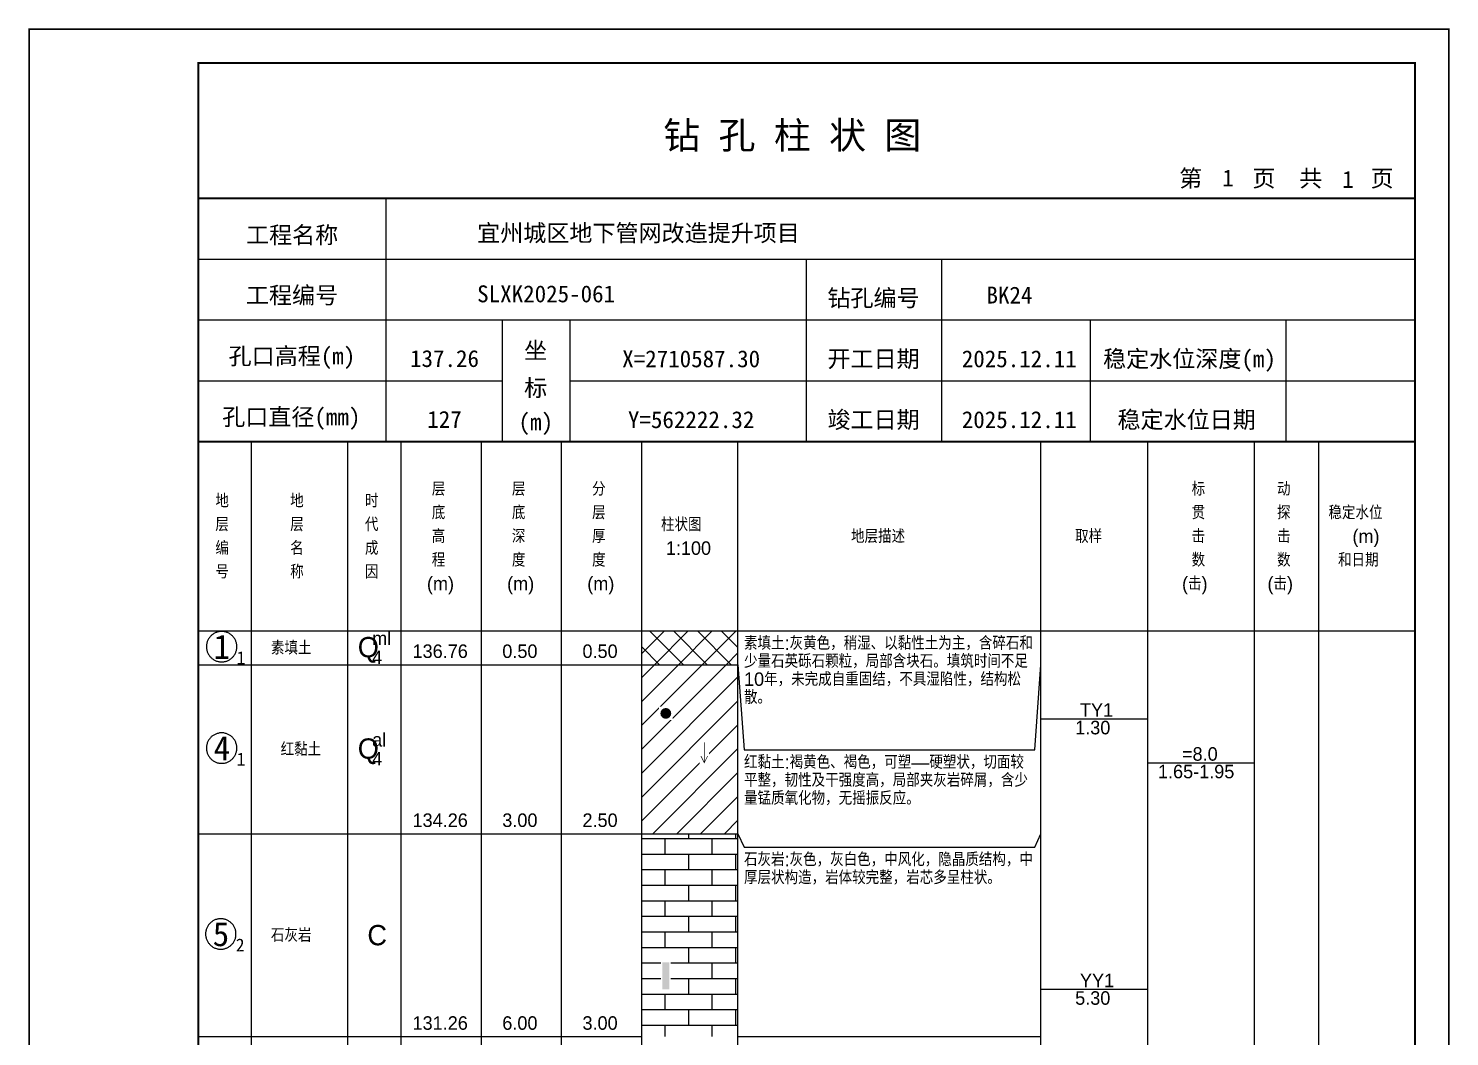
# Model space of a CAD drawing. Header units: millimetres. Extents: x 12489 to 89920, y 4630 to 4927.
# Drawn here: x 17549.3 to 17759.6, y 4777.7 to 4926.8 of the extents above; entities that cross this region are included whole.
import ezdxf
from ezdxf.enums import TextEntityAlignment as Align

# ---------------------------------------------------------------- set-up
doc = ezdxf.new("R2010")
doc.units = ezdxf.units.MM
doc.layers.add('GICAD_QUYANG', color=7, linetype='Continuous')
doc.layers.add('ZZT_TC', color=7, linetype='Continuous')
doc.styles.add('成果图图块', font='', dxfattribs={"height": 2.5})
doc.styles.add('成果图模板', font='')
doc.styles.add('成果图模板标题', font='simhei.ttf')
doc.styles.add('成果图表体', font='Comfont.shx', dxfattribs={"height": 2, "bigfont": 'Hztxt12a.shx'})
doc.styles.get('成果图图块').set_extended_font_data('FangSong_GB2312')
doc.styles.get('成果图模板').set_extended_font_data('FangSong_GB2312')

# ---------------------------------------------------------------- blocks, each defined once
blk = doc.blocks.new('DCBH-1-1-952', base_point=(0.3, -0.11))
at = {"layer": 'ZZT_TC', "color": 7}
blk.add_polyline3d([(-0.19, 2.31, 0), (-0.3, 2.31, 0), (-0.41, 2.3, 0), (-0.52, 2.29, 0), (-0.63, 2.27, 0), (-0.73, 2.24, 0), (-0.84, 2.21, 0), (-0.95, 2.18, 0), (-1.05, 2.14, 0), (-1.15, 2.09, 0), (-1.25, 2.04, 0), (-1.35, 1.99, 0), (-1.44, 1.93, 0), (-1.53, 1.87, 0), (-1.62, 1.8, 0), (-1.7, 1.73, 0), (-1.78, 1.65, 0), (-1.86, 1.57, 0), (-1.93, 1.49, 0), (-2, 1.4, 0), (-2.06, 1.31, 0), (-2.12, 1.22, 0), (-2.17, 1.12, 0), (-2.22, 1.02, 0), (-2.27, 0.92, 0), (-2.31, 0.82, 0), (-2.34, 0.71, 0), (-2.37, 0.61, 0), (-2.4, 0.5, 0), (-2.41, 0.39, 0), (-2.43, 0.28, 0), (-2.44, 0.17, 0), (-2.44, 0.06, 0), (-2.44, -0.05, 0), (-2.43, -0.16, 0), (-2.41, -0.27, 0), (-2.4, -0.38, 0), (-2.37, -0.49, 0), (-2.34, -0.6, 0), (-2.31, -0.7, 0), (-2.27, -0.8, 0), (-2.22, -0.9, 0), (-2.17, -1, 0), (-2.12, -1.1, 0), (-2.06, -1.19, 0), (-2, -1.28, 0), (-1.93, -1.37, 0), (-1.86, -1.45, 0), (-1.78, -1.53, 0), (-1.7, -1.61, 0), (-1.62, -1.68, 0), (-1.53, -1.75, 0), (-1.44, -1.81, 0), (-1.35, -1.87, 0), (-1.25, -1.93, 0), (-1.15, -1.98, 0), (-1.05, -2.02, 0), (-0.95, -2.06, 0), (-0.84, -2.1, 0), (-0.73, -2.13, 0), (-0.63, -2.15, 0), (-0.52, -2.17, 0), (-0.41, -2.18, 0), (-0.3, -2.19, 0), (-0.19, -2.19, 0), (-0.08, -2.19, 0), (0.03, -2.18, 0), (0.14, -2.17, 0), (0.25, -2.15, 0), (0.36, -2.13, 0), (0.47, -2.1, 0), (0.57, -2.06, 0), (0.67, -2.02, 0), (0.77, -1.98, 0), (0.87, -1.93, 0), (0.97, -1.87, 0), (1.06, -1.81, 0), (1.15, -1.75, 0), (1.24, -1.68, 0), (1.32, -1.61, 0), (1.4, -1.53, 0), (1.48, -1.45, 0), (1.55, -1.37, 0), (1.62, -1.28, 0), (1.68, -1.19, 0), (1.74, -1.1, 0), (1.8, -1, 0), (1.85, -0.9, 0), (1.89, -0.8, 0), (1.93, -0.7, 0), (1.97, -0.6, 0), (2, -0.49, 0), (2.02, -0.38, 0), (2.04, -0.27, 0), (2.05, -0.16, 0), (2.06, -0.05, 0), (2.06, 0.06, 0), (2.06, 0.17, 0), (2.05, 0.28, 0), (2.04, 0.39, 0), (2.02, 0.5, 0), (2, 0.61, 0), (1.97, 0.71, 0), (1.93, 0.82, 0), (1.89, 0.92, 0), (1.85, 1.02, 0), (1.8, 1.12, 0), (1.74, 1.22, 0), (1.68, 1.31, 0), (1.62, 1.4, 0), (1.55, 1.49, 0), (1.48, 1.57, 0), (1.4, 1.65, 0), (1.32, 1.73, 0), (1.24, 1.8, 0), (1.15, 1.87, 0), (1.06, 1.93, 0), (0.97, 1.99, 0), (0.87, 2.04, 0), (0.77, 2.09, 0), (0.67, 2.14, 0), (0.57, 2.18, 0), (0.47, 2.21, 0), (0.36, 2.24, 0), (0.25, 2.27, 0), (0.14, 2.29, 0), (0.03, 2.3, 0), (-0.08, 2.31, 0), (-0.19, 2.31, 0)], dxfattribs=at)
at = {"style": '成果图图块'}
blk.add_text('1', height=3.57, dxfattribs=at).set_placement((-0.16, -1.74), align=Align.CENTER)
blk.add_text('1', height=1.91, dxfattribs=at).set_placement((2.03, -2.53))
blk = doc.blocks.new('DCBH-1-1-953', base_point=(0.3, -0.11))
at = {"layer": 'ZZT_TC', "color": 7}
blk.add_polyline3d([(-0.19, 2.31, 0), (-0.3, 2.31, 0), (-0.41, 2.3, 0), (-0.52, 2.29, 0), (-0.63, 2.27, 0), (-0.73, 2.24, 0), (-0.84, 2.21, 0), (-0.95, 2.18, 0), (-1.05, 2.14, 0), (-1.15, 2.09, 0), (-1.25, 2.04, 0), (-1.35, 1.99, 0), (-1.44, 1.93, 0), (-1.53, 1.87, 0), (-1.62, 1.8, 0), (-1.7, 1.73, 0), (-1.78, 1.65, 0), (-1.86, 1.57, 0), (-1.93, 1.49, 0), (-2, 1.4, 0), (-2.06, 1.31, 0), (-2.12, 1.22, 0), (-2.17, 1.12, 0), (-2.22, 1.02, 0), (-2.27, 0.92, 0), (-2.31, 0.82, 0), (-2.34, 0.71, 0), (-2.37, 0.61, 0), (-2.4, 0.5, 0), (-2.41, 0.39, 0), (-2.43, 0.28, 0), (-2.44, 0.17, 0), (-2.44, 0.06, 0), (-2.44, -0.05, 0), (-2.43, -0.16, 0), (-2.41, -0.27, 0), (-2.4, -0.38, 0), (-2.37, -0.49, 0), (-2.34, -0.6, 0), (-2.31, -0.7, 0), (-2.27, -0.8, 0), (-2.22, -0.9, 0), (-2.17, -1, 0), (-2.12, -1.1, 0), (-2.06, -1.19, 0), (-2, -1.28, 0), (-1.93, -1.37, 0), (-1.86, -1.45, 0), (-1.78, -1.53, 0), (-1.7, -1.61, 0), (-1.62, -1.68, 0), (-1.53, -1.75, 0), (-1.44, -1.81, 0), (-1.35, -1.87, 0), (-1.25, -1.93, 0), (-1.15, -1.98, 0), (-1.05, -2.02, 0), (-0.95, -2.06, 0), (-0.84, -2.1, 0), (-0.73, -2.13, 0), (-0.63, -2.15, 0), (-0.52, -2.17, 0), (-0.41, -2.18, 0), (-0.3, -2.19, 0), (-0.19, -2.19, 0), (-0.08, -2.19, 0), (0.03, -2.18, 0), (0.14, -2.17, 0), (0.25, -2.15, 0), (0.36, -2.13, 0), (0.47, -2.1, 0), (0.57, -2.06, 0), (0.67, -2.02, 0), (0.77, -1.98, 0), (0.87, -1.93, 0), (0.97, -1.87, 0), (1.06, -1.81, 0), (1.15, -1.75, 0), (1.24, -1.68, 0), (1.32, -1.61, 0), (1.4, -1.53, 0), (1.48, -1.45, 0), (1.55, -1.37, 0), (1.62, -1.28, 0), (1.68, -1.19, 0), (1.74, -1.1, 0), (1.8, -1, 0), (1.85, -0.9, 0), (1.89, -0.8, 0), (1.93, -0.7, 0), (1.97, -0.6, 0), (2, -0.49, 0), (2.02, -0.38, 0), (2.04, -0.27, 0), (2.05, -0.16, 0), (2.06, -0.05, 0), (2.06, 0.06, 0), (2.06, 0.17, 0), (2.05, 0.28, 0), (2.04, 0.39, 0), (2.02, 0.5, 0), (2, 0.61, 0), (1.97, 0.71, 0), (1.93, 0.82, 0), (1.89, 0.92, 0), (1.85, 1.02, 0), (1.8, 1.12, 0), (1.74, 1.22, 0), (1.68, 1.31, 0), (1.62, 1.4, 0), (1.55, 1.49, 0), (1.48, 1.57, 0), (1.4, 1.65, 0), (1.32, 1.73, 0), (1.24, 1.8, 0), (1.15, 1.87, 0), (1.06, 1.93, 0), (0.97, 1.99, 0), (0.87, 2.04, 0), (0.77, 2.09, 0), (0.67, 2.14, 0), (0.57, 2.18, 0), (0.47, 2.21, 0), (0.36, 2.24, 0), (0.25, 2.27, 0), (0.14, 2.29, 0), (0.03, 2.3, 0), (-0.08, 2.31, 0), (-0.19, 2.31, 0)], dxfattribs=at)
at = {"style": '成果图图块'}
blk.add_text('4', height=3.57, dxfattribs=at).set_placement((-0.16, -1.74), align=Align.CENTER)
blk.add_text('1', height=1.91, dxfattribs=at).set_placement((2.03, -2.53))
blk = doc.blocks.new('DCBH-1-1-954', base_point=(0.43, -0.11))
at = {"layer": 'ZZT_TC', "color": 7}
blk.add_polyline3d([(-0.19, 2.31, 0), (-0.3, 2.31, 0), (-0.41, 2.3, 0), (-0.52, 2.29, 0), (-0.63, 2.27, 0), (-0.73, 2.24, 0), (-0.84, 2.21, 0), (-0.95, 2.18, 0), (-1.05, 2.14, 0), (-1.15, 2.09, 0), (-1.25, 2.04, 0), (-1.35, 1.99, 0), (-1.44, 1.93, 0), (-1.53, 1.87, 0), (-1.62, 1.8, 0), (-1.7, 1.73, 0), (-1.78, 1.65, 0), (-1.86, 1.57, 0), (-1.93, 1.49, 0), (-2, 1.4, 0), (-2.06, 1.31, 0), (-2.12, 1.22, 0), (-2.17, 1.12, 0), (-2.22, 1.02, 0), (-2.27, 0.92, 0), (-2.31, 0.82, 0), (-2.34, 0.71, 0), (-2.37, 0.61, 0), (-2.4, 0.5, 0), (-2.41, 0.39, 0), (-2.43, 0.28, 0), (-2.44, 0.17, 0), (-2.44, 0.06, 0), (-2.44, -0.05, 0), (-2.43, -0.16, 0), (-2.41, -0.27, 0), (-2.4, -0.38, 0), (-2.37, -0.49, 0), (-2.34, -0.6, 0), (-2.31, -0.7, 0), (-2.27, -0.8, 0), (-2.22, -0.9, 0), (-2.17, -1, 0), (-2.12, -1.1, 0), (-2.06, -1.19, 0), (-2, -1.28, 0), (-1.93, -1.37, 0), (-1.86, -1.45, 0), (-1.78, -1.53, 0), (-1.7, -1.61, 0), (-1.62, -1.68, 0), (-1.53, -1.75, 0), (-1.44, -1.81, 0), (-1.35, -1.87, 0), (-1.25, -1.93, 0), (-1.15, -1.98, 0), (-1.05, -2.02, 0), (-0.95, -2.06, 0), (-0.84, -2.1, 0), (-0.73, -2.13, 0), (-0.63, -2.15, 0), (-0.52, -2.17, 0), (-0.41, -2.18, 0), (-0.3, -2.19, 0), (-0.19, -2.19, 0), (-0.08, -2.19, 0), (0.03, -2.18, 0), (0.14, -2.17, 0), (0.25, -2.15, 0), (0.36, -2.13, 0), (0.47, -2.1, 0), (0.57, -2.06, 0), (0.67, -2.02, 0), (0.77, -1.98, 0), (0.87, -1.93, 0), (0.97, -1.87, 0), (1.06, -1.81, 0), (1.15, -1.75, 0), (1.24, -1.68, 0), (1.32, -1.61, 0), (1.4, -1.53, 0), (1.48, -1.45, 0), (1.55, -1.37, 0), (1.62, -1.28, 0), (1.68, -1.19, 0), (1.74, -1.1, 0), (1.8, -1, 0), (1.85, -0.9, 0), (1.89, -0.8, 0), (1.93, -0.7, 0), (1.97, -0.6, 0), (2, -0.49, 0), (2.02, -0.38, 0), (2.04, -0.27, 0), (2.05, -0.16, 0), (2.06, -0.05, 0), (2.06, 0.06, 0), (2.06, 0.17, 0), (2.05, 0.28, 0), (2.04, 0.39, 0), (2.02, 0.5, 0), (2, 0.61, 0), (1.97, 0.71, 0), (1.93, 0.82, 0), (1.89, 0.92, 0), (1.85, 1.02, 0), (1.8, 1.12, 0), (1.74, 1.22, 0), (1.68, 1.31, 0), (1.62, 1.4, 0), (1.55, 1.49, 0), (1.48, 1.57, 0), (1.4, 1.65, 0), (1.32, 1.73, 0), (1.24, 1.8, 0), (1.15, 1.87, 0), (1.06, 1.93, 0), (0.97, 1.99, 0), (0.87, 2.04, 0), (0.77, 2.09, 0), (0.67, 2.14, 0), (0.57, 2.18, 0), (0.47, 2.21, 0), (0.36, 2.24, 0), (0.25, 2.27, 0), (0.14, 2.29, 0), (0.03, 2.3, 0), (-0.08, 2.31, 0), (-0.19, 2.31, 0)], dxfattribs=at)
at = {"style": '成果图图块'}
blk.add_text('5', height=3.57, dxfattribs=at).set_placement((-0.16, -1.74), align=Align.CENTER)
blk.add_text('2', height=1.91, dxfattribs=at).set_placement((2.03, -2.53))
blk = doc.blocks.new('gkqy1.dwg', base_point=(0.8, 0))
blk.add_wipeout([(-0.2, -0.2), (1.8, -0.2), (1.8, 1.8), (-0.2, 1.8)])
at = {"layer": 'GICAD_QUYANG'}
h = blk.add_hatch(color=7, dxfattribs=at)
edge = h.paths.add_edge_path()
edge.add_arc((0.8, 0.8), 0.8, 0, 360)
blk = doc.blocks.new('gkqy3.dwg', base_point=(0, -2))
blk.add_wipeout([(-0.7, -2.2), (0.7, -2.2), (0.7, 2.2), (-0.7, 2.2)])
at = {"color": 7}
blk.add_solid([(-0.5, -2), (0.5, -2), (-0.5, 2), (0.5, 2)], dxfattribs=at)
blk = doc.blocks.new('zztSLbg.dwg', base_point=(0.5, 0))
blk.add_wipeout([(-0.2, -0.2), (1.2, -0.2), (1.2, 3.2), (-0.2, 3.2)])
at = {"color": 7, "const_width": 0.1}
for points in [[(0.5, 3), (0.5, 0)], [(0, 1), (0.5, 0), (1, 1)]]:
    blk.add_lwpolyline(points, dxfattribs=at)
blk = doc.blocks.new('钻孔柱状图路桥昇龙制图梁世成校核莫家里.dwg24', base_point=(25, 236))
for p, q in [((52.82, 236), (52.82, 272)), ((25, 263), (205, 263)), ((115, 236), (115, 263)), ((135, 236), (135, 263)), ((25, 254), (205, 254)), ((70, 236), (70, 254)), ((80, 236), (80, 254)), ((157, 236), (157, 254)), ((185.95, 236), (185.95, 254)), ((25, 245), (70, 245)), ((80, 245), (205, 245))]:
    blk.add_line(p, q)
for points, const_width in [([(0, 0), (210, 0), (210, 297), (0, 297)], 0.25), ([(25, 5), (205, 5), (205, 292), (25, 292)], 0.3)]:
    blk.add_lwpolyline(points, close=True, dxfattribs=dict(const_width=const_width))
at = {"const_width": 0.3}
for points in [[(25, 272), (205, 272)], [(25, 236), (205, 236)]]:
    blk.add_lwpolyline(points, dxfattribs=at)
for s, height, style, p in [('钻 孔 柱 状 图', 4, '成果图模板标题', (93.8, 279.31)), ('第', 2.5, '成果图模板', (170.12, 273.7)), ('页', 2.5, '成果图模板', (180.96, 273.7)), ('共', 2.5, '成果图模板', (187.88, 273.7)), ('页', 2.5, '成果图模板', (198.44, 273.7)), ('工程名称', 2.5, '成果图模板', (32.07, 265.32)), ('宜州城区地下管网改造提升项目', 2.5, '成果图模板', (66.26, 265.61)), ('工程编号', 2.5, '成果图模板', (32.05, 256.41)), ('SLXK2025-061', 2.5, '成果图模板', (66.26, 256.61)), ('钻孔编号', 2.5, '成果图模板', (118.08, 256)), ('BK24', 2.5, '成果图模板', (141.61, 256.43)), ('孔口高程(m)', 2.5, '成果图模板', (29.48, 247.41)), ('坐', 2.5, '成果图模板', (73.21, 248.24)), ('开工日期', 2.5, '成果图模板', (118.08, 247)), ('稳定水位深度(m)', 2.5, '成果图模板', (158.86, 247)), ('标', 2.5, '成果图模板', (73.21, 242.7)), ('孔口直径(mm)', 2.5, '成果图模板', (28.54, 238.41)), ('(m) ', 2.5, '成果图模板', (72.38, 237.65)), ('竣工日期', 2.5, '成果图模板', (118.08, 238)), ('稳定水位日期', 2.5, '成果图模板', (160.99, 238))]:
    blk.add_text(s, height=height, dxfattribs=dict(style=style)).set_placement(p)
at = {"style": '成果图模板'}
for s, p in [('1', (177.35, 273.74)), ('1', (195.08, 273.53)), ('137.26', (61.43, 247.04)), ('X=2710587.30', (97.92, 247)), ('2025.12.11', (146.46, 247)), ('127', (61.43, 238.04)), ('Y=562222.32', (97.92, 238)), ('2025.12.11', (146.46, 238))]:
    blk.add_text(s, height=2.5, dxfattribs=at).set_placement(p, align=Align.CENTER)

msp = doc.modelspace()

# ---------------------------------------------------------------- hatches: boundary and pattern name
at = {"linetype": 'Continuous'}
h = msp.add_hatch(dxfattribs=at)
h.set_pattern_fill('GKSTT', scale=0.5, style=0, pattern_type=2)
h.set_pattern_definition([(45, (0, 0), (-1.76776695, 1.76776695), []), (135, (0, 0), (-1.76776695, -1.76776695), [])])
h.paths.add_polyline_path([(17640.06, 4832.71), (17654.29, 4832.71), (17654.29, 4837.71), (17640.06, 4837.71)])
h = msp.add_hatch(dxfattribs=at)
h.set_pattern_fill('GKNXT', scale=0.5, style=0, pattern_type=2)
h.set_pattern_definition([(45, (0, 0), (-1.76776695, 1.76776695), [])])
h.paths.add_polyline_path([(17640.06, 4807.71), (17654.29, 4807.71), (17654.29, 4832.71), (17640.06, 4832.71)])
h = msp.add_hatch(dxfattribs=at)
h.set_pattern_fill('GKSHY', scale=0.5, style=0, pattern_type=2)
h.set_pattern_definition([(0, (0, 0), (0, 2.3), []), (90, (0, 0), (-3.5, 2.3), [2.3, -2.3])])
h.paths.add_polyline_path([(17640.06, 4777.71), (17654.29, 4777.71), (17654.29, 4807.71), (17640.06, 4807.71)])

# ---------------------------------------------------------------- linework, layer by layer
at = {"color": 0}
for p, q in [((17574.45, 4837.71), (17582.35, 4837.71)), ((17574.45, 4832.71), (17574.45, 4837.71)), ((17582.35, 4832.71), (17582.35, 4837.71)), ((17574.45, 4832.71), (17582.35, 4832.71)), ((17574.45, 4832.71), (17582.35, 4832.71)), ((17574.45, 4807.71), (17574.45, 4832.71)), ((17582.35, 4807.71), (17582.35, 4832.71)), ((17574.45, 4807.71), (17582.35, 4807.71)), ((17574.45, 4807.71), (17582.35, 4807.71)), ((17574.45, 4777.71), (17574.45, 4807.71)), ((17582.35, 4777.71), (17582.35, 4807.71)), ((17574.45, 4777.71), (17582.35, 4777.71))]:
    msp.add_line(p, q, dxfattribs=at)
for points in [[(17574.45, 4865.71), (17582.35, 4865.71)], [(17574.45, 4837.71), (17574.45, 4865.71)], [(17582.35, 4837.71), (17582.35, 4865.71)], [(17582.35, 4865.71), (17596.58, 4865.71)], [(17582.35, 4837.71), (17582.35, 4865.71)], [(17596.58, 4837.71), (17596.58, 4865.71)], [(17596.58, 4865.71), (17604.49, 4865.71)], [(17596.58, 4837.71), (17596.58, 4865.71)], [(17604.49, 4837.71), (17604.49, 4865.71)], [(17604.49, 4865.71), (17616.35, 4865.71)], [(17604.49, 4837.71), (17604.49, 4865.71)], [(17616.35, 4837.71), (17616.35, 4865.71)], [(17616.35, 4865.71), (17628.2, 4865.71)], [(17616.35, 4837.71), (17616.35, 4865.71)], [(17628.2, 4837.71), (17628.2, 4865.71)], [(17628.2, 4865.71), (17640.06, 4865.71)], [(17628.2, 4837.71), (17628.2, 4865.71)], [(17640.06, 4837.71), (17640.06, 4865.71)], [(17640.06, 4865.71), (17654.29, 4865.71)], [(17640.06, 4837.71), (17640.06, 4865.71)], [(17654.29, 4837.71), (17654.29, 4865.71)], [(17654.29, 4865.71), (17699.11, 4865.71)], [(17654.29, 4837.71), (17654.29, 4865.71)], [(17699.11, 4837.71), (17699.11, 4865.71)], [(17699.11, 4865.71), (17714.92, 4865.71)], [(17699.11, 4837.71), (17699.11, 4865.71)], [(17714.92, 4837.71), (17714.92, 4865.71)], [(17714.92, 4865.71), (17730.73, 4865.71)], [(17714.92, 4837.71), (17714.92, 4865.71)], [(17730.73, 4837.71), (17730.73, 4865.71)], [(17730.73, 4865.71), (17740.22, 4865.71)], [(17730.73, 4837.71), (17730.73, 4865.71)], [(17740.22, 4837.71), (17740.22, 4865.71)], [(17740.22, 4865.71), (17754.45, 4865.71)], [(17740.22, 4837.71), (17740.22, 4865.71)], [(17754.45, 4837.71), (17754.45, 4865.71)], [(17574.45, 4837.71), (17582.35, 4837.71)], [(17574.45, 4643.71), (17574.45, 4837.71)], [(17574.45, 4837.71), (17582.35, 4837.71)], [(17582.35, 4643.71), (17582.35, 4837.71)], [(17582.35, 4837.71), (17596.58, 4837.71)], [(17582.35, 4643.71), (17582.35, 4837.71)], [(17582.35, 4837.71), (17596.58, 4837.71)], [(17582.35, 4837.71), (17596.58, 4837.71)], [(17582.35, 4832.71), (17582.35, 4837.71)], [(17596.58, 4643.71), (17596.58, 4837.71)], [(17596.58, 4832.71), (17596.58, 4837.71)], [(17596.58, 4837.71), (17604.49, 4837.71)], [(17596.58, 4643.71), (17596.58, 4837.71)], [(17596.58, 4837.71), (17604.49, 4837.71)], [(17596.58, 4837.71), (17604.49, 4837.71)], [(17596.58, 4832.71), (17596.58, 4837.71)], [(17604.49, 4643.71), (17604.49, 4837.71)], [(17604.49, 4832.71), (17604.49, 4837.71)], [(17604.49, 4837.71), (17616.35, 4837.71)], [(17604.49, 4643.71), (17604.49, 4837.71)], [(17604.49, 4837.71), (17616.35, 4837.71)], [(17604.49, 4837.71), (17616.35, 4837.71)], [(17604.49, 4832.71), (17604.49, 4837.71)], [(17616.35, 4643.71), (17616.35, 4837.71)], [(17616.35, 4832.71), (17616.35, 4837.71)], [(17616.35, 4837.71), (17628.2, 4837.71)], [(17616.35, 4643.71), (17616.35, 4837.71)], [(17616.35, 4837.71), (17628.2, 4837.71)], [(17616.35, 4837.71), (17628.2, 4837.71)], [(17616.35, 4832.71), (17616.35, 4837.71)], [(17628.2, 4643.71), (17628.2, 4837.71)], [(17628.2, 4832.71), (17628.2, 4837.71)], [(17628.2, 4837.71), (17640.06, 4837.71)], [(17628.2, 4643.71), (17628.2, 4837.71)], [(17628.2, 4837.71), (17640.06, 4837.71)], [(17628.2, 4837.71), (17640.06, 4837.71)], [(17628.2, 4832.71), (17628.2, 4837.71)], [(17640.06, 4643.71), (17640.06, 4837.71)], [(17640.06, 4832.71), (17640.06, 4837.71)], [(17640.06, 4837.71), (17654.29, 4837.71)], [(17640.06, 4643.71), (17640.06, 4837.71)], [(17640.06, 4837.71), (17654.29, 4837.71)], [(17654.29, 4643.71), (17654.29, 4837.71)], [(17654.29, 4837.71), (17699.11, 4837.71)], [(17654.29, 4643.71), (17654.29, 4837.71)], [(17654.29, 4837.71), (17699.11, 4837.71)], [(17654.29, 4832.71), (17654.29, 4837.71)], [(17699.11, 4643.71), (17699.11, 4837.71)], [(17699.11, 4832.71), (17699.11, 4837.71)], [(17699.11, 4837.71), (17714.92, 4837.71)], [(17699.11, 4643.71), (17699.11, 4837.71)], [(17699.11, 4837.71), (17714.92, 4837.71)], [(17714.92, 4643.71), (17714.92, 4837.71)], [(17714.92, 4837.71), (17730.73, 4837.71)], [(17714.92, 4643.71), (17714.92, 4837.71)], [(17714.92, 4837.71), (17730.73, 4837.71)], [(17730.73, 4643.71), (17730.73, 4837.71)], [(17730.73, 4837.71), (17740.22, 4837.71)], [(17730.73, 4643.71), (17730.73, 4837.71)], [(17730.73, 4837.71), (17740.22, 4837.71)], [(17740.22, 4643.71), (17740.22, 4837.71)], [(17740.22, 4837.71), (17754.45, 4837.71)], [(17740.22, 4643.71), (17740.22, 4837.71)], [(17740.22, 4837.71), (17754.45, 4837.71)], [(17754.45, 4643.71), (17754.45, 4837.71)], [(17582.35, 4832.71), (17596.58, 4832.71)], [(17582.35, 4832.71), (17596.58, 4832.71)], [(17582.35, 4807.71), (17582.35, 4832.71)], [(17596.58, 4807.71), (17596.58, 4832.71)], [(17596.58, 4832.71), (17604.49, 4832.71)], [(17596.58, 4832.71), (17604.49, 4832.71)], [(17596.58, 4807.71), (17596.58, 4832.71)], [(17604.49, 4807.71), (17604.49, 4832.71)], [(17604.49, 4832.71), (17616.35, 4832.71)], [(17604.49, 4832.71), (17616.35, 4832.71)], [(17604.49, 4807.71), (17604.49, 4832.71)], [(17616.35, 4807.71), (17616.35, 4832.71)], [(17616.35, 4832.71), (17628.2, 4832.71)], [(17616.35, 4832.71), (17628.2, 4832.71)], [(17616.35, 4807.71), (17616.35, 4832.71)], [(17628.2, 4807.71), (17628.2, 4832.71)], [(17628.2, 4832.71), (17640.06, 4832.71)], [(17628.2, 4832.71), (17640.06, 4832.71)], [(17628.2, 4807.71), (17628.2, 4832.71)], [(17640.06, 4807.71), (17640.06, 4832.71)], [(17654.29, 4832.71), (17655.19, 4820.11)], [(17654.29, 4807.71), (17654.29, 4832.71)], [(17698.22, 4820.11), (17699.11, 4832.71)], [(17699.11, 4807.71), (17699.11, 4832.71)], [(17699.11, 4824.71), (17714.92, 4824.71)], [(17655.19, 4820.11), (17698.22, 4820.11)], [(17714.92, 4818.21), (17730.73, 4818.21)], [(17582.35, 4807.71), (17596.58, 4807.71)], [(17582.35, 4807.71), (17596.58, 4807.71)], [(17582.35, 4777.71), (17582.35, 4807.71)], [(17596.58, 4777.71), (17596.58, 4807.71)], [(17596.58, 4807.71), (17604.49, 4807.71)], [(17596.58, 4807.71), (17604.49, 4807.71)], [(17596.58, 4777.71), (17596.58, 4807.71)], [(17604.49, 4777.71), (17604.49, 4807.71)], [(17604.49, 4807.71), (17616.35, 4807.71)], [(17604.49, 4807.71), (17616.35, 4807.71)], [(17604.49, 4777.71), (17604.49, 4807.71)], [(17616.35, 4777.71), (17616.35, 4807.71)], [(17616.35, 4807.71), (17628.2, 4807.71)], [(17616.35, 4807.71), (17628.2, 4807.71)], [(17616.35, 4777.71), (17616.35, 4807.71)], [(17628.2, 4777.71), (17628.2, 4807.71)], [(17628.2, 4807.71), (17640.06, 4807.71)], [(17628.2, 4807.71), (17640.06, 4807.71)], [(17628.2, 4777.71), (17628.2, 4807.71)], [(17640.06, 4777.71), (17640.06, 4807.71)], [(17654.29, 4807.71), (17655.19, 4805.71)], [(17654.29, 4777.71), (17654.29, 4807.71)], [(17698.22, 4805.71), (17699.11, 4807.71)], [(17699.11, 4777.71), (17699.11, 4807.71)], [(17655.19, 4805.71), (17698.22, 4805.71)], [(17699.11, 4784.71), (17714.92, 4784.71)], [(17582.35, 4777.71), (17596.58, 4777.71)], [(17596.58, 4777.71), (17604.49, 4777.71)], [(17604.49, 4777.71), (17616.35, 4777.71)], [(17616.35, 4777.71), (17628.2, 4777.71)], [(17628.2, 4777.71), (17640.06, 4777.71)], [(17654.29, 4777.71), (17699.11, 4777.71)]]:
    msp.add_lwpolyline(points, dxfattribs=at)
at = {"color": 7, "flags": 128}
for points in [[(17640.06, 4832.71), (17654.29, 4832.71)], [(17640.06, 4807.71), (17654.29, 4807.71)]]:
    msp.add_lwpolyline(points, dxfattribs=at)

# ---------------------------------------------------------------- block references
for name, p in [('DCBH-1-1-952', (17578.4, 4835.21)), ('DCBH-1-1-953', (17578.4, 4820.21)), ('DCBH-1-1-954', (17578.4, 4792.71))]:
    msp.add_blockref(name, p)

# ---------------------------------------------------------------- texts
at = {"color": 0, "style": '成果图表体'}
for s, height, p in [('层', 2, (17609, 4857.71)), ('层', 2, (17620.85, 4857.71)), ('分', 2, (17632.71, 4857.71)), ('标', 2, (17721.41, 4857.71)), ('动', 2, (17734.05, 4857.71)), ('地', 2, (17576.98, 4855.96)), ('地', 2, (17588.05, 4855.96)), ('时', 2, (17599.11, 4855.96)), ('底', 2, (17609, 4854.21)), ('底', 2, (17620.85, 4854.21)), ('层', 2, (17632.71, 4854.21)), ('贯', 2, (17721.41, 4854.21)), ('探', 2, (17734.05, 4854.21)), ('稳定水位', 2, (17741.65, 4854.21)), ('层', 2, (17576.98, 4852.46)), ('层', 2, (17588.05, 4852.46)), ('代', 2, (17599.11, 4852.46)), ('高', 2, (17609, 4850.71)), ('深', 2, (17620.85, 4850.71)), ('厚', 2, (17632.71, 4850.71)), ('柱状图', 2, (17642.91, 4852.46)), ('地层描述', 2, (17671.02, 4850.71)), ('取样', 2, (17704.18, 4850.71)), ('击', 2, (17721.41, 4850.71)), ('击', 2, (17734.05, 4850.71)), ('(m)', 2, (17745.2, 4850.71)), ('编', 2, (17576.98, 4848.96)), ('名', 2, (17588.05, 4848.96)), ('成', 2, (17599.11, 4848.96)), ('1:100', 2, (17643.62, 4848.96)), ('程', 2, (17609, 4847.21)), ('度', 2, (17620.85, 4847.21)), ('度', 2, (17632.71, 4847.21)), ('数', 2, (17721.41, 4847.21)), ('数', 2, (17734.05, 4847.21)), ('和日期', 2, (17743.07, 4847.21)), ('号', 2, (17576.98, 4845.46)), ('称', 2, (17588.05, 4845.46)), ('因', 2, (17599.11, 4845.46)), ('(m)', 2, (17608.28, 4843.71)), ('(m)', 2, (17620.14, 4843.71)), ('(m)', 2, (17632, 4843.71)), ('(击)', 2, (17719.99, 4843.71)), ('(击)', 2, (17732.63, 4843.71)), ('素填土', 2, (17585.2, 4834.21)), ('Q', 3, (17598.05, 4833.81)), ('ml', 2, (17600.18, 4835.61)), ('4', 2, (17600.18, 4832.81)), ('136.76', 2, (17606.15, 4833.71)), ('0.50', 2, (17619.43, 4833.71)), ('0.50', 2, (17631.29, 4833.71)), ('TY1', 2, (17704.89, 4825.01)), ('1.30', 2, (17704.18, 4822.41)), ('红黏土', 2, (17586.63, 4819.21)), ('Q', 3, (17598.05, 4818.81)), ('al', 2, (17600.18, 4820.61)), ('4', 2, (17600.18, 4817.81)), ('=8.0', 2, (17719.99, 4818.51)), ('1.65-1.95', 2, (17716.43, 4815.91)), ('134.26', 2, (17606.15, 4808.71)), ('3.00', 2, (17619.43, 4808.71)), ('2.50', 2, (17631.29, 4808.71)), ('石灰岩', 2, (17585.2, 4791.71)), ('C', 3, (17599.47, 4791.21)), ('YY1', 2, (17704.89, 4785.01)), ('5.30', 2, (17704.18, 4782.41)), ('131.26', 2, (17606.15, 4778.71)), ('6.00', 2, (17619.43, 4778.71)), ('3.00', 2, (17631.29, 4778.71))]:
    msp.add_text(s, height=height, dxfattribs=at).set_placement(p)
at = {"color": 0, "char_height": 2, "width": 43.0292, "attachment_point": 1, "line_spacing_factor": 0.8, "style": '成果图表体'}
for s, insert in [('素填土:灰黄色，稍湿、以黏性土为主，含碎石和少量石英砾石颗粒，局部含块石。填筑时间不足10年，未完成自重固结，不具湿陷性，结构松散。', (17655.19, 4836.91)), ('红黏土:褐黄色、褐色，可塑—硬塑状，切面较平整，韧性及干强度高，局部夹灰岩碎屑，含少量锰质氧化物，无摇振反应。', (17655.19, 4819.31)), ('石灰岩:灰色，灰白色，中风化，隐晶质结构，中厚层状构造，岩体较完整，岩芯多呈柱状。', (17655.19, 4804.91))]:
    msp.add_mtext(s, dxfattribs=dict(at, insert=insert))

# ---------------------------------------------------------------- next in the draw order: block references
for name, p in [('gkqy1.dwg', (17643.62, 4824.71)), ('zztSLbg.dwg', (17649.31, 4818.21)), ('gkqy3.dwg', (17643.62, 4784.71))]:
    msp.add_blockref(name, p)

# ---------------------------------------------------------------- next in the draw order: block references
msp.add_blockref('钻孔柱状图路桥昇龙制图梁世成校核莫家里.dwg24', (17574.45, 4865.71))

doc.saveas('drawing.dxf')
